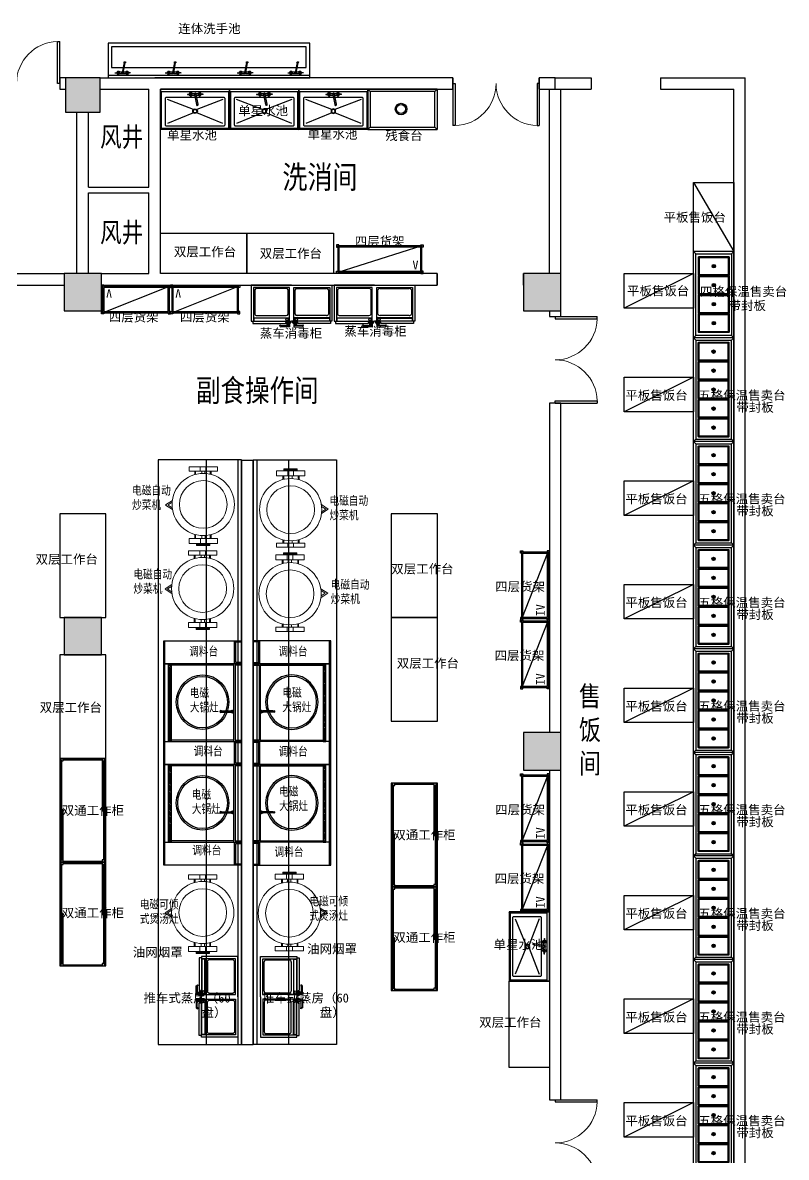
# Model space of a CAD drawing. Extents: x 1158414 to 1597620, y -840005 to -760676.
# Drawn here: x 1191752 to 1205006, y -804482 to -784775 of the extents above; entities that cross this region are included whole.
import ezdxf

# ---------------------------------------------------------------- set-up
doc = ezdxf.new("R2010")
doc.units = 0
doc.header["$LTSCALE"] = 1000
doc.linetypes.add('DASH', pattern=[0.35, 0.25, -0.1])
doc.linetypes.add('DIVIDE', pattern=[31.75, 12.7, -6.35, 0, -6.35, 0, -6.35])
for name, color, linetype in [('COLUMN', 2, 'Continuous'), ('CURTWALL', 4, 'Continuous'), ('PUB_HATCH', 8, 'Continuous'), ('PUB_STRM', 4, 'Continuous'), ('PUB_TEXT', 7, 'Continuous'), ('WALL', 6, 'Continuous'), ('WINDOW', 4, 'Continuous'), ('WS_厨房设备', 1, 'Continuous'), ('产品名称', 7, 'Continuous'), ('厨房设备', 7, 'Continuous'), ('家具内线', 8, 'Continuous'), ('新设备', 4, 'Continuous')]:
    doc.layers.add(name, color=color, linetype=linetype)
doc.styles.get("Standard").update_dxf_attribs({"font": '', "width": 0.8})
doc.styles.add('WMF-宋体1', font='')
doc.styles.get('Standard').set_extended_font_data('SimSun')
doc.styles.get('WMF-宋体1').set_extended_font_data('SimSun')

# ---------------------------------------------------------------- blocks, each defined once
blk = doc.blocks.new('Custom_15')
at = {"linetype": 'Continuous'}
for p, q in [((0, 0), (0, 630)), ((0, 630), (700, 630)), ((1400, 630), (700, 630)), ((1400, 0), (1400, 630)), ((700, 0), (0, 0)), ((700, 0), (1400, 0))]:
    blk.add_line(p, q, dxfattribs=at)
for p, q in [((25, 670), (591, 670)), ((25, 630), (25, 670)), ((25, 670), (300, 670)), ((1375, 670), (809, 670)), ((1375, 670), (1100, 670)), ((1375, 630), (1375, 670))]:
    blk.add_line(p, q)
at = {"color": 252, "linetype": 'Continuous'}
for p, q in [((40, 570), (40, 630)), ((45, 575), (45, 625)), ((45, 625), (655, 625)), ((655, 625), (655, 575)), ((660, 630), (660, 570)), ((740, 630), (740, 570)), ((745, 625), (745, 575)), ((1355, 625), (745, 625)), ((1355, 575), (1355, 625)), ((1360, 570), (1360, 630)), ((40, 40), (40, 570)), ((40, 570), (660, 570)), ((655, 575), (45, 575)), ((60, 84), (60, 506)), ((96, 530), (604, 530)), ((640, 506), (640, 84)), ((660, 570), (660, 40)), ((740, 570), (740, 40)), ((1360, 570), (740, 570)), ((745, 575), (1355, 575)), ((760, 506), (760, 84)), ((1304, 530), (796, 530)), ((1340, 84), (1340, 506)), ((1360, 40), (1360, 570)), ((660, 40), (40, 40)), ((604, 60), (96, 60)), ((640, 84), (640, 84)), ((740, 40), (1360, 40)), ((760, 84), (760, 84)), ((796, 60), (1304, 60))]:
    blk.add_line(p, q, dxfattribs=at)
at = {"color": 252}
for p, q in [((508, 723), (493, 698)), ((495, 695), (505, 695)), ((507, 696), (512, 703)), ((661, 724), (510, 724)), ((514, 704), (661, 704)), ((591, 650), (591, 670)), ((591, 650), (683, 650)), ((626, 658), (598, 658)), ((598, 658), (598, 650)), ((612, 678), (612, 663)), ((612, 678), (626, 677)), ((612, 663), (626, 663)), ((621, 704), (621, 677)), ((660, 692), (622, 692)), ((622, 692), (622, 689)), ((622, 689), (626, 684)), ((656, 680), (626, 680)), ((641, 630), (641, 650)), ((656, 684), (660, 689)), ((670, 673), (656, 674)), ((656, 663), (670, 663)), ((683, 658), (656, 658)), ((660, 689), (660, 692)), ((661, 704), (661, 724)), ((661, 674), (661, 704)), ((670, 663), (670, 673)), ((683, 630), (683, 658)), ((717, 630), (717, 658)), ((717, 658), (744, 658)), ((809, 650), (717, 650)), ((730, 673), (744, 674)), ((730, 663), (730, 673)), ((744, 663), (730, 663)), ((739, 724), (890, 724)), ((739, 704), (739, 724)), ((739, 674), (739, 704)), ((886, 704), (739, 704)), ((740, 689), (740, 692)), ((740, 692), (778, 692)), ((744, 684), (740, 689)), ((744, 680), (774, 680)), ((759, 630), (759, 650)), ((778, 689), (774, 684)), ((788, 678), (774, 677)), ((788, 663), (774, 663)), ((774, 658), (802, 658)), ((778, 692), (778, 689)), ((779, 704), (779, 677)), ((788, 678), (788, 663)), ((802, 658), (802, 650)), ((809, 650), (809, 670)), ((893, 696), (888, 703)), ((892, 723), (907, 698)), ((905, 695), (895, 695))]:
    blk.add_line(p, q, dxfattribs=at)
for points in [[(626, 684), (626, 658)], [(656, 658), (656, 684)], [(744, 658), (744, 684)], [(774, 684), (774, 658)]]:
    blk.add_lwpolyline(points, dxfattribs=at)
at = {"color": 252, "linetype": 'Continuous'}
for centre in [(620, 600), (780, 600)]:
    blk.add_circle(centre, 20, dxfattribs=at)
at = {"color": 252}
for centre, radius, start, end in [((495, 697), 2, 148.483, 270), ((505, 697), 2, 270, 324.0966), ((510, 722), 2, 90, 148.483), ((514, 702), 2, 90, 144.0966), ((886, 702), 2, 35.9034, 90), ((890, 722), 2, 31.517, 90), ((895, 697), 2, 215.9034, 270), ((905, 697), 2, 270, 31.517), ((92, 498), 32.6, 82.0836, 165.2965), ((604, 491), 38.6, 22.2016, 90.4183), ((796, 491), 38.6, 89.5817, 157.7984), ((1308, 498), 32.6, 14.7035, 97.9164), ((95, 98), 38.1, 201.729, 270.8909), ((606, 96), 36.5, 267.3243, 340.0558), ((794, 96), 36.5, 199.9442, 272.6757), ((1305, 98), 38.1, 269.1091, 338.271)]:
    blk.add_arc(centre, radius, start, end, dxfattribs=at)
blk = doc.blocks.new('*U39')
at = {"linetype": 'Continuous'}
for p, q in [((0, 0), (0, 800)), ((0, 800), (1800, 800)), ((1800, 800), (1800, 0)), ((1800, 0), (0, 0))]:
    blk.add_line(p, q, dxfattribs=at)
at = {"color": 1, "linetype": 'Continuous'}
blk.add_line((0, 800), (1800, 800), dxfattribs=at)
at = {"color": 2, "linetype": 'Continuous'}
for p, q in [((900, 800), (900, 730)), ((900, 0), (900, 70))]:
    blk.add_line(p, q, dxfattribs=at)
at = {"color": 252}
for p, q in [((0, 780), (40, 780)), ((0, 780), (1800, 780)), ((40, 740), (0, 740)), ((20, 60), (20, 740)), ((40, 780), (40, 740)), ((40, 778), (910, 778)), ((40, 778), (40, 760)), ((910, 760), (40, 760)), ((890, 740), (890, 758)), ((890, 758), (1760, 758)), ((1760, 740), (890, 740)), ((910, 778), (910, 760)), ((1760, 740), (1760, 780)), ((1800, 740), (1760, 740)), ((1780, 60), (1780, 740)), ((0, 60), (40, 60)), ((40, 20), (0, 20)), ((1800, 20), (0, 20)), ((40, 60), (40, 20)), ((40, 40), (40, 58)), ((40, 58), (910, 58)), ((910, 40), (40, 40)), ((890, 20), (890, 38)), ((890, 38), (1760, 38)), ((1760, 20), (890, 20)), ((910, 58), (910, 40)), ((1760, 20), (1760, 60)), ((1760, 60), (1800, 60)), ((1760, 38), (1760, 20)), ((1800, 20), (1760, 20))]:
    blk.add_line(p, q, dxfattribs=at)
at = {"color": 18, "linetype": 'Continuous'}
for p, q in [((0, 20), (0, 60)), ((1800, 60), (1800, 20))]:
    blk.add_line(p, q, dxfattribs=at)
blk = doc.blocks.new('*U42')
at = {"linetype": 'Continuous'}
for p, q in [((0, 0), (0, 800)), ((0, 800), (1800, 800)), ((1800, 800), (1800, 0)), ((1800, 0), (0, 0))]:
    blk.add_line(p, q, dxfattribs=at)
blk = doc.blocks.new('水龙头')
at = {"color": 252}
for p, q in [((-136, -15), (-90, -14)), ((-136, -18), (-90, -19)), ((-52, -2), (-4, -2)), ((-52, -31), (-6, -31)), ((4, -2), (51, -2)), ((12, -31), (51, -31)), ((23, -194), (26, -209)), ((49, -204), (46, -189)), ((136, -15), (90, -14)), ((136, -18), (90, -19))]:
    blk.add_line(p, q, dxfattribs=at)
for points in [[(13, -7), (0, 0), (-14, -8), (-14, -25), (-7, -29)], [(11, -26), (13, -25), (13, -7)]]:
    blk.add_lwpolyline(points, dxfattribs=at)
blk.add_lwpolyline([(26, -194), (-9, -18, -1.00756), (9, -15), (43, -190)], format="xyb", dxfattribs=at)
for centre in [(-78, -16), (77, -16)]:
    blk.add_circle(centre, 10.9, dxfattribs=at)
for centre, radius, start, end in [((-78, -16), 27.5, 36.2116, 175.3449), ((77, -16), 27.5, 4.6931, 143.7884), ((-136, -16), 1, 91.3387, 171.564), ((-132, -16), 4.53, 171.564, 188.436), ((-136, -17), 1, 188.436, 268.6613), ((-78, -16), 27.5, 184.6551, 323.7884), ((-78, -16), 16, 189.0003, 170.9997), ((-77, -16), 12.9, 168.3562, 191.6438), ((-52, 3), 5, 216.2116, 270), ((-52, -36), 5, 90, 143.7884), ((51, 3), 5, 270, 323.7884), ((51, -36), 5, 36.2116, 90), ((77, -16), 27.5, 216.2116, 355.3069), ((77, -16), 16, 9.0664, 350.9336), ((77, -16), 12.9, 348.3562, 11.6438), ((136, -16), 1, 8.436, 88.6613), ((136, -17), 1, 271.3387, 351.564), ((132, -16), 4.53, 351.564, 8.436)]:
    blk.add_arc(centre, radius, start, end, dxfattribs=at)
for centre, start_param, end_param in [((34, -192), 5.611234, 10.096729), ((34, -190), 6.955136, 8.752827), ((37, -206), 0, 3.141593)]:
    blk.add_ellipse(centre, major_axis=(-11.3, -2.2), ratio=0.233596, start_param=start_param, end_param=end_param, dxfattribs=at)
blk = doc.blocks.new('CJT_20205')
at = {"color": 252, "linetype": 'Continuous', "ltscale": 2}
for p, q in [((20, 680), (0, 700)), ((1180, 680), (1200, 700))]:
    blk.add_line(p, q, dxfattribs=at)
at = {"color": 252}
for p, q in [((120, 595), (572, 408)), ((628, 408), (1080, 595)), ((120, 180), (572, 352)), ((628, 352), (1080, 180))]:
    blk.add_line(p, q, dxfattribs=at)
at = {"lineweight": -2}
for points in [[(0, 700), (1200, 700), (1200, 0), (0, 0)], [(0, 0), (1200, 0), (1200, 40), (0, 40)]]:
    blk.add_lwpolyline(points, close=True, dxfattribs=at)
at = {"color": 252, "linetype": 'Continuous', "ltscale": 2}
blk.add_lwpolyline([(20, 40), (20, 680), (1180, 680), (1180, 40)], dxfattribs=at)
at = {"color": 30}
blk.add_lwpolyline([(1100, 635), (100, 635, 0.414214), (80, 615), (80, 160, 0.414214), (100, 140), (1100, 140, 0.414214), (1120, 160), (1120, 615, 0.414214)], format="xyb", close=True, dxfattribs=at)
at = {"color": 252}
for radius in [40, 30]:
    blk.add_circle((600, 380), radius, dxfattribs=at)
at = {"color": 1, "rotation": 180}
blk.add_blockref('水龙头', (596, 70), dxfattribs=at)
blk = doc.blocks.new('*U38')
at = {"linetype": 'Continuous'}
for p, q in [((0, 0), (0, 700)), ((0, 700), (1500, 700)), ((1500, 700), (1500, 0)), ((1500, 0), (0, 0))]:
    blk.add_line(p, q, dxfattribs=at)
blk = doc.blocks.new('*U48')
for p, q in [((20, 20), (20, 480)), ((20, 480), (1180, 480)), ((1180, 480), (1180, 20)), ((1180, 20), (20, 20))]:
    blk.add_line(p, q)
at = {"color": 252, "linetype": 'Continuous', "ltscale": 3}
blk.add_line((20, 480), (1180, 20), dxfattribs=at)
at = {"color": 252}
for p, q in [((40, 40), (40, 460)), ((40, 40), (40, 460)), ((40, 460), (1160, 460)), ((1160, 460), (1160, 40)), ((1160, 40), (40, 40))]:
    blk.add_line(p, q, dxfattribs=at)
for points in [[(40, 480), (40, 500), (0, 500), (0, 460), (20, 460)], [(1160, 480), (1160, 500), (1200, 500), (1200, 460), (1180, 460)], [(40, 20), (40, 0), (0, 0), (0, 40), (20, 40)], [(1160, 20), (1160, 0), (1200, 0), (1200, 40), (1180, 40)]]:
    blk.add_lwpolyline(points, dxfattribs=at)
blk.add_text('IV', height=150).set_placement((66, 80))
blk = doc.blocks.new('Custom_78')
for p, q in [((40, 660), (0, 700)), ((0, 700), (1800, 700)), ((0, 0), (0, 700)), ((0, 700), (40, 660)), ((1800, 700), (1760, 660)), ((1800, 700), (1760, 660)), ((1800, 0), (1800, 700)), ((1800, 0), (0, 0)), ((1760, 40), (1800, 0)), ((1760, 40), (1800, 0))]:
    blk.add_line(p, q)
at = {"color": 253}
for p, q in [((1760, 660), (40, 660)), ((40, 660), (40, 40)), ((1760, 660), (1760, 40)), ((0, 0), (40, 40)), ((40, 40), (0, 0)), ((40, 40), (1760, 40))]:
    blk.add_line(p, q, dxfattribs=at)
at = {"color": 252}
for p, q in [((232, 379), (232, 321)), ((248, 379), (248, 321)), ((562, 379), (562, 321)), ((578, 379), (578, 321)), ((892, 379), (892, 321)), ((908, 379), (908, 321)), ((1222, 379), (1222, 321)), ((1238, 379), (1238, 321)), ((1552, 379), (1552, 321)), ((1568, 379), (1568, 321))]:
    blk.add_line(p, q, dxfattribs=at)
for points in [[(85, 615), (395, 615, -0.414214), (405, 605), (405, 95, -0.414214), (395, 85), (85, 85, -0.414214), (75, 95), (75, 605, -0.414214)], [(100, 600), (380, 600, -0.414214), (390, 590), (390, 110, -0.414214), (380, 100), (100, 100, -0.414214), (90, 110), (90, 590, -0.414214)], [(415, 615), (725, 615, -0.414214), (735, 605), (735, 95, -0.414214), (725, 85), (415, 85, -0.414214), (405, 95), (405, 605, -0.414214)], [(430, 600), (710, 600, -0.414214), (720, 590), (720, 110, -0.414214), (710, 100), (430, 100, -0.414214), (420, 110), (420, 590, -0.414214)], [(745, 615), (1055, 615, -0.414214), (1065, 605), (1065, 95, -0.414214), (1055, 85), (745, 85, -0.414214), (735, 95), (735, 605, -0.414214)], [(760, 600), (1040, 600, -0.414214), (1050, 590), (1050, 110, -0.414214), (1040, 100), (760, 100, -0.414214), (750, 110), (750, 590, -0.414214)], [(1075, 615), (1385, 615, -0.414214), (1395, 605), (1395, 95, -0.414214), (1385, 85), (1075, 85, -0.414214), (1065, 95), (1065, 605, -0.414214)], [(1090, 600), (1370, 600, -0.414214), (1380, 590), (1380, 110, -0.414214), (1370, 100), (1090, 100, -0.414214), (1080, 110), (1080, 590, -0.414214)], [(1405, 615), (1715, 615, -0.414214), (1725, 605), (1725, 95, -0.414214), (1715, 85), (1405, 85, -0.414214), (1395, 95), (1395, 605, -0.414214)], [(1420, 600), (1700, 600, -0.414214), (1710, 590), (1710, 110, -0.414214), (1700, 100), (1420, 100, -0.414214), (1410, 110), (1410, 590, -0.414214)]]:
    blk.add_lwpolyline(points, format="xyb", close=True, dxfattribs=at)
for centre in [(240, 350), (570, 350), (900, 350), (1230, 350), (1560, 350)]:
    blk.add_circle(centre, 30, dxfattribs=at)
blk = doc.blocks.new('*U54')
blk.add_line((0, 40), (3500, 40))
blk.add_lwpolyline([(0, 600), (3500, 600), (3500, 0), (0, 0)], close=True)
at = {"color": 252}
blk.add_lwpolyline([(60, 540), (3440, 540), (3440, 180), (60, 180)], close=True, dxfattribs=at)
at = {"color": 1, "rotation": 180}
for p in [(246, 70), (1121, 70), (2371, 70), (3246, 70)]:
    blk.add_blockref('水龙头', p, dxfattribs=at)
blk = doc.blocks.new('Custom_69')
for p, q in [((20, 20), (20, 480)), ((20, 480), (1180, 480)), ((1180, 480), (1180, 20)), ((1180, 20), (20, 20))]:
    blk.add_line(p, q)
at = {"color": 252, "linetype": 'Continuous', "ltscale": 3}
blk.add_line((20, 480), (1180, 20), dxfattribs=at)
at = {"color": 252}
for p, q in [((40, 40), (40, 460)), ((40, 40), (40, 460)), ((40, 460), (1160, 460)), ((1160, 460), (1160, 40)), ((1160, 40), (40, 40))]:
    blk.add_line(p, q, dxfattribs=at)
for points in [[(40, 480), (40, 500), (0, 500), (0, 460), (20, 460)], [(1160, 480), (1160, 500), (1200, 500), (1200, 460), (1180, 460)], [(40, 20), (40, 0), (0, 0), (0, 40), (20, 40)], [(1160, 20), (1160, 0), (1200, 0), (1200, 40), (1180, 40)]]:
    blk.add_lwpolyline(points, dxfattribs=at)
blk.add_text('V', height=150).set_placement((81, 72))
blk = doc.blocks.new('*U113')
at = {"color": 252, "linetype": 'DIVIDE', "ltscale": 3}
blk.add_line((0, 0), (1200, 600), dxfattribs=at)
at = {"linetype": 'Continuous'}
for p, q in [((0, 0), (0, 600)), ((0, 600), (1200, 600)), ((1200, 600), (1200, 0)), ((1200, 0), (0, 0))]:
    blk.add_line(p, q, dxfattribs=at)
blk = doc.blocks.new('Custom_77')
for p, q in [((40, 660), (0, 700)), ((0, 700), (1500, 700)), ((0, 0), (0, 700)), ((0, 700), (40, 660)), ((1500, 700), (1460, 660)), ((1500, 700), (1460, 660)), ((1500, 0), (1500, 700)), ((0, 0), (40, 40)), ((40, 40), (0, 0)), ((1500, 0), (0, 0)), ((1460, 40), (1500, 0)), ((1460, 40), (1500, 0))]:
    blk.add_line(p, q)
at = {"color": 253}
for p, q in [((40, 660), (1460, 660)), ((40, 40), (40, 660)), ((1460, 660), (1460, 40)), ((1460, 40), (40, 40))]:
    blk.add_line(p, q, dxfattribs=at)
at = {"color": 1}
blk.add_line((40, 660), (40, 660), dxfattribs=at)
at = {"color": 252}
for p, q in [((248, 374), (248, 316)), ((262, 374), (262, 316)), ((578, 374), (578, 316)), ((592, 374), (592, 316)), ((908, 374), (908, 316)), ((922, 374), (922, 316)), ((1238, 374), (1238, 316)), ((1252, 374), (1252, 316))]:
    blk.add_line(p, q, dxfattribs=at)
for points in [[(100, 610), (410, 610, -0.414214), (420, 600), (420, 90, -0.414214), (410, 80), (100, 80, -0.414214), (90, 90), (90, 600, -0.414214)], [(115, 595), (395, 595, -0.414214), (405, 585), (405, 105, -0.414214), (395, 95), (115, 95, -0.414214), (105, 105), (105, 585, -0.414214)], [(430, 610), (740, 610, -0.414214), (750, 600), (750, 90, -0.414214), (740, 80), (430, 80, -0.414214), (420, 90), (420, 600, -0.414214)], [(445, 595), (725, 595, -0.414214), (735, 585), (735, 105, -0.414214), (725, 95), (445, 95, -0.414214), (435, 105), (435, 585, -0.414214)], [(760, 610), (1070, 610, -0.414214), (1080, 600), (1080, 90, -0.414214), (1070, 80), (760, 80, -0.414214), (750, 90), (750, 600, -0.414214)], [(775, 595), (1055, 595, -0.414214), (1065, 585), (1065, 105, -0.414214), (1055, 95), (775, 95, -0.414214), (765, 105), (765, 585, -0.414214)], [(1090, 610), (1400, 610, -0.414214), (1410, 600), (1410, 90, -0.414214), (1400, 80), (1090, 80, -0.414214), (1080, 90), (1080, 600, -0.414214)], [(1105, 595), (1385, 595, -0.414214), (1395, 585), (1395, 105, -0.414214), (1385, 95), (1105, 95, -0.414214), (1095, 105), (1095, 585, -0.414214)]]:
    blk.add_lwpolyline(points, format="xyb", close=True, dxfattribs=at)
for centre in [(255, 345), (585, 345), (915, 345), (1245, 345)]:
    blk.add_circle(centre, 30, dxfattribs=at)
blk = doc.blocks.new('A$C0A1A26EA')
at = {"layer": 'WS_厨房设备', "color": 4, "linetype": 'Continuous', "ltscale": 2}
for p, q in [((20, 680), (0, 700)), ((1180, 680), (1200, 700))]:
    blk.add_line(p, q, dxfattribs=at)
at = {"layer": 'WS_厨房设备', "color": 4}
for p, q in [((572, 408), (120, 595)), ((1080, 595), (628, 408)), ((572, 352), (120, 180)), ((1080, 180), (628, 352))]:
    blk.add_line(p, q, dxfattribs=at)
at = {"layer": 'WS_厨房设备', "color": 4, "lineweight": -2}
for points in [[(1200, 700), (0, 700), (0, 0), (1200, 0)], [(1200, 0), (0, 0), (0, 40), (1200, 40)]]:
    blk.add_lwpolyline(points, close=True, dxfattribs=at)
at = {"layer": 'WS_厨房设备', "color": 4, "linetype": 'Continuous', "ltscale": 2}
blk.add_lwpolyline([(1180, 40), (1180, 680), (20, 680), (20, 40)], dxfattribs=at)
at = {"layer": 'WS_厨房设备', "color": 4}
blk.add_lwpolyline([(100, 635), (1100, 635, -0.414214), (1120, 615), (1120, 160, -0.414214), (1100, 140), (100, 140, -0.414214), (80, 160), (80, 615, -0.414214)], format="xyb", close=True, dxfattribs=at)
for radius in [40, 30]:
    blk.add_circle((600, 380), radius, dxfattribs=at)
at = {"layer": 'WS_厨房设备', "color": 4, "extrusion": (0, 0, -1), "zscale": -1, "rotation": 180}
blk.add_blockref('水龙头', (-604, 70), dxfattribs=at)
blk = doc.blocks.new('*U105')
for p, q in [((20, 20), (20, 480)), ((20, 480), (1480, 480)), ((1480, 480), (1480, 20)), ((1480, 20), (20, 20))]:
    blk.add_line(p, q)
at = {"color": 252, "linetype": 'Continuous', "ltscale": 3}
blk.add_line((20, 480), (1480, 20), dxfattribs=at)
at = {"color": 252}
for p, q in [((40, 40), (40, 460)), ((40, 40), (40, 460)), ((40, 460), (1460, 460)), ((1460, 460), (1460, 40)), ((1460, 40), (40, 40))]:
    blk.add_line(p, q, dxfattribs=at)
for points in [[(40, 480), (40, 500), (0, 500), (0, 460), (20, 460)], [(1460, 480), (1460, 500), (1500, 500), (1500, 460), (1480, 460)], [(40, 20), (40, 0), (0, 0), (0, 40), (20, 40)], [(1460, 20), (1460, 0), (1500, 0), (1500, 40), (1480, 40)]]:
    blk.add_lwpolyline(points, dxfattribs=at)
blk.add_text('V', height=150).set_placement((81, 72))
blk = doc.blocks.new('A$C372E736B')
at = {"layer": 'WS_厨房设备', "color": 4}
for p, q in [((1200, 700), (0, 700)), ((40, 660), (0, 700)), ((0, 700), (0, 0)), ((1160, 660), (40, 660)), ((40, 660), (40, 40)), ((1160, 660), (1200, 700)), ((1160, 40), (1160, 660)), ((1200, 700), (1200, 0)), ((40, 40), (0, 0)), ((40, 40), (1160, 40)), ((40, 40), (40, 40)), ((1200, 0), (1160, 40)), ((0, 0), (1200, 0))]:
    blk.add_line(p, q, dxfattribs=at)
for radius in [100, 80]:
    blk.add_circle((575, 357), radius, dxfattribs=at)
blk = doc.blocks.new('A$C50504982')
at = {"layer": 'WS_厨房设备', "linetype": 'Continuous'}
for p, q in [((0, 1200), (700, 1200)), ((0, 0), (0, 1200)), ((700, 1200), (700, 0)), ((700, 0), (0, 0))]:
    blk.add_line(p, q, dxfattribs=at)
at = {"layer": 'WS_厨房设备', "color": 252, "linetype": 'DIVIDE', "ltscale": 3}
blk.add_line((0, 1200), (700, 0), dxfattribs=at)
blk = doc.blocks.new('$DorLib2D$00000002')
for p, q in [((-0.5, 0), (-0.5, 0.4875)), ((-0.475, 0.4875), (-0.5, 0.4875)), ((-0.475, 0), (-0.475, 0.4875)), ((0.475, 0), (0.475, 0.4875)), ((0.475, 0.4875), (0.5, 0.4875)), ((0.5, 0), (0.5, 0.4875)), ((-0.5, 0), (-0.475, 0)), ((0.5, 0), (0.475, 0))]:
    blk.add_line(p, q)
at = {"lineweight": 13}
for centre, start, end in [((-0.4875, 0), 0, 88.53072), ((0.4875, 0), 91.46928, 180)]:
    blk.add_arc(centre, 0.4875, start, end, dxfattribs=at)
blk = doc.blocks.new('A$C037470AA')
at = {"layer": 'WS_厨房设备', "color": 252}
for p, q in [((837, 10150), (837, 0)), ((1387, 10150), (1387, 0))]:
    blk.add_line(p, q, dxfattribs=at)
blk.add_lwpolyline([(0, 10150), (0, 0), (1450, 0), (1450, 10150)], close=True, dxfattribs=at)
blk = doc.blocks.new('摇摆水嘴')
at = {"color": 252}
for p, q in [((96, 270), (96, 125)), ((116, 270), (116, 125))]:
    blk.add_line(p, q, dxfattribs=at)
blk.add_lwpolyline([(82, 95), (130, 95), (130, 80), (82, 80)], close=True, dxfattribs=at)
blk.add_lwpolyline([(120, 114), (120, 95), (92, 95), (92, 114)], dxfattribs=at)
for centre, radius in [((106, 281), 14.6), ((106, 281), 9.98), ((106, 114), 14.6), ((106, 114), 9.98)]:
    blk.add_circle(centre, radius, dxfattribs=at)
blk = doc.blocks.new('A$C3CDE3A88')
at = {"layer": 'WS_厨房设备'}
h = blk.add_hatch(dxfattribs=at)
h.set_pattern_fill('JIS_LC_20', color=4, angle=90, style=0)
h.set_pattern_definition([(135, (1000, 100), (-14.14214, -14.14214), []), (135, (1000, 100.4), (-14.14214, -14.14214), [])])
h.paths.add_polyline_path([(80, 0), (80, 1200), (120, 1200), (120, 0)])
at = {"layer": 'WS_厨房设备', "color": 4}
for p, q in [((0, 0), (0, 1200)), ((0, 1200), (1250, 1200)), ((10, 0), (10, 1200)), ((20, 0), (20, 1200)), ((1130, 1180), (120, 1180)), ((1130, 1180), (120, 1180)), ((1130, 0), (1130, 1200)), ((1250, 1180), (1150, 1180)), ((1150, 1180), (1150, 21)), ((1250, 1200), (1250, 0)), ((1130, 20), (120, 20)), ((1150, 21), (1250, 21)), ((0, 0), (1250, 0))]:
    blk.add_line(p, q, dxfattribs=at)
blk.add_lwpolyline([(80, 0), (80, 1200), (120, 1200), (120, 0)], close=True, dxfattribs=at)
for radius in [422, 398]:
    blk.add_circle((625, 607), radius, dxfattribs=at)
at = {"layer": 'WS_厨房设备', "color": 4, "xscale": -1, "rotation": 90}
blk.add_blockref('摇摆水嘴', (1210, 563), dxfattribs=at)
blk = doc.blocks.new('A$C7BD75608')
at = {"layer": 'PUB_STRM'}
for p, q in [((0, 0), (0, 400)), ((0, 400), (1350, 400)), ((10, 0), (10, 400)), ((20, 0), (20, 400)), ((1230, 0), (1230, 400)), ((1350, 400), (1350, 0)), ((1250, 20), (1250, 380)), ((1250, 380), (1350, 380)), ((1350, 20), (1250, 20)), ((1350, 0), (0, 0))]:
    blk.add_line(p, q, dxfattribs=at)
blk = doc.blocks.new('wwww')
at = {"lineweight": 20}
for p, q in [((675, 116), (679, 111)), ((675, 116), (711, 116)), ((675, 99), (679, 105)), ((675, 99), (711, 99)), ((675, 89), (679, 84)), ((675, 89), (711, 89)), ((675, 72), (679, 78)), ((675, 72), (711, 72)), ((675, 63), (711, 63)), ((675, 63), (679, 57)), ((675, 45), (679, 51)), ((675, 45), (711, 45)), ((675, 36), (679, 31)), ((675, 36), (711, 36)), ((675, 18), (679, 24)), ((675, 18), (711, 18)), ((675, 10), (711, 10)), ((675, 10), (679, 5)), ((679, 111), (679, 105)), ((679, 111), (707, 111)), ((679, 105), (707, 105)), ((679, 84), (679, 78)), ((679, 84), (707, 84)), ((679, 78), (707, 78)), ((679, 57), (707, 57)), ((679, 57), (679, 51)), ((679, 51), (707, 51)), ((679, 31), (679, 24)), ((679, 31), (707, 31)), ((679, 24), (707, 24)), ((679, 5), (707, 5)), ((679, 5), (679, -2)), ((707, 111), (711, 116)), ((707, 111), (707, 105)), ((707, 105), (711, 99)), ((707, 84), (711, 89)), ((707, 84), (707, 78)), ((707, 78), (711, 72)), ((707, 57), (711, 63)), ((707, 57), (707, 51)), ((707, 51), (711, 45)), ((707, 31), (711, 36)), ((707, 31), (707, 24)), ((707, 24), (711, 18)), ((707, 5), (711, 10)), ((707, 5), (707, -2)), ((675, -8), (679, -2)), ((675, -8), (711, -8)), ((675, -17), (711, -17)), ((675, -17), (679, -22)), ((675, -35), (679, -29)), ((675, -35), (711, -35)), ((675, -44), (679, -49)), ((675, -44), (711, -44)), ((675, -62), (679, -56)), ((675, -62), (711, -62)), ((675, -71), (679, -76)), ((675, -71), (711, -71)), ((675, -88), (679, -83)), ((675, -88), (711, -88)), ((675, -98), (679, -103)), ((675, -98), (711, -98)), ((675, -115), (679, -110)), ((675, -115), (711, -115)), ((679, -2), (707, -2)), ((679, -22), (707, -22)), ((679, -22), (679, -29)), ((679, -29), (707, -29)), ((679, -49), (679, -56)), ((679, -49), (707, -49)), ((679, -56), (707, -56)), ((679, -76), (679, -83)), ((679, -76), (707, -76)), ((679, -83), (707, -83)), ((679, -103), (679, -110)), ((679, -103), (707, -103)), ((679, -110), (707, -110)), ((707, -2), (711, -8)), ((707, -22), (711, -17)), ((707, -22), (707, -29)), ((707, -29), (711, -35)), ((707, -49), (711, -44)), ((707, -49), (707, -56)), ((707, -56), (711, -62)), ((707, -76), (711, -71)), ((707, -76), (707, -83)), ((707, -83), (711, -88)), ((707, -103), (711, -98)), ((707, -103), (707, -110)), ((707, -110), (711, -115)), ((-69, -535), (8, -653)), ((-38, -539), (8, -610)), ((87, -535), (10, -653)), ((57, -537), (10, -610))]:
    blk.add_line(p, q, dxfattribs=at)
for points in [[(-580, -27), (-580, -246), (-654, -246), (-654, 246), (-580, 246), (-580, -57)], [(675, -93), (675, -246), (590, -246), (590, 247), (675, 247), (675, -57)], [(-654, 48), (-580, 48)], [(-580, 137), (-522, 137)], [(-526, 121), (-580, 121)], [(-580, 30), (-539, 30)], [(522, 137), (590, 137)], [(590, 121), (526, 121)], [(539, 31), (590, 31)], [(590, 48), (675, 48)], [(675, -115), (675, 116), (711, 116), (711, -115)], [(-654, -51), (-580, -51)], [(-539, -27), (-580, -27)], [(-580, -132), (-528, -132)], [(-519, -148), (-580, -148)], [(590, -148), (519, -148)], [(524, -132), (590, -132)], [(590, -27), (539, -27)], [(590, -50), (675, -50)], [(711, -105), (711, -115), (675, -115), (675, -106)]]:
    blk.add_lwpolyline(points, dxfattribs=at)
for radius in [540, 414]:
    blk.add_circle((0, 0), radius, dxfattribs=at)

msp = doc.modelspace()

# ---------------------------------------------------------------- hatches: boundary and pattern name
at = {"layer": 'PUB_HATCH'}
for points in [[(1193093.8, -786332.1), (1193093.8, -785732.1), (1192493.8, -785732.1), (1192493.8, -786332.1)], [(1193118.8, -789781.7), (1193118.8, -789131.7), (1192468.8, -789131.7), (1192468.8, -789781.7)], [(1201093.9, -789781.7), (1201093.9, -789131.7), (1200443.9, -789131.7), (1200443.9, -789781.7)], [(1193118.8, -795756.7), (1193118.8, -795106.7), (1192468.8, -795106.7), (1192468.8, -795756.7)], [(1201093.9, -797756.7), (1201093.9, -797106.7), (1200443.9, -797106.7), (1200443.9, -797756.7)]]:
    msp.add_hatch(color=256, dxfattribs=at).paths.add_polyline_path(points)

# ---------------------------------------------------------------- linework, layer by layer
at = {"layer": 'COLUMN'}
for p, q in [((1193093.8, -785732.1), (1192493.8, -785732.1)), ((1192493.8, -785732.1), (1192493.8, -786332.1)), ((1193093.8, -786332.1), (1193093.8, -785732.1)), ((1192493.8, -786332.1), (1193093.8, -786332.1)), ((1193118.8, -789131.7), (1192468.8, -789131.7)), ((1192468.8, -789131.7), (1192468.8, -789781.7)), ((1193118.8, -789781.7), (1193118.8, -789131.7)), ((1201093.9, -789131.7), (1200443.9, -789131.7)), ((1200443.9, -789131.7), (1200443.9, -789781.7)), ((1201093.9, -789781.7), (1201093.9, -789131.7)), ((1192468.8, -789781.7), (1193118.8, -789781.7)), ((1200443.9, -789781.7), (1201093.9, -789781.7)), ((1193118.8, -795106.7), (1192468.8, -795106.7)), ((1192468.8, -795106.7), (1192468.8, -795756.7)), ((1193118.8, -795756.7), (1193118.8, -795106.7)), ((1192468.8, -795756.7), (1193118.8, -795756.7)), ((1201093.9, -797106.7), (1200443.9, -797106.7)), ((1200443.9, -797106.7), (1200443.9, -797756.7)), ((1201093.9, -797756.7), (1201093.9, -797106.7)), ((1200443.9, -797756.7), (1201093.9, -797756.7))]:
    msp.add_line(p, q, dxfattribs=at)
at = {"layer": 'CURTWALL'}
for p, q in [((1202820.6, -785732.1), (1204293.8, -785732.1)), ((1204293.8, -811032.1), (1204293.8, -785732.1)), ((1204093.8, -811032.1), (1204093.8, -785932.1))]:
    msp.add_line(p, q, dxfattribs=at)
at = {"layer": 'WALL'}
for p, q in [((1192493.8, -785732.1), (1192393.8, -785732.1)), ((1192393.8, -785732.1), (1192393.8, -785932.1)), ((1193093.8, -785732.1), (1194043.8, -785732.1)), ((1199218.9, -785732.1), (1194043.8, -785732.1)), ((1199218.9, -785932.1), (1199218.9, -785732.1)), ((1200993.8, -785732.1), (1200718.9, -785732.1)), ((1200718.9, -785732.1), (1200718.9, -785932.1)), ((1200993.8, -785732.1), (1201620.6, -785732.1)), ((1200993.8, -785932.1), (1200993.8, -785732.1)), ((1201620.6, -785732.1), (1201620.6, -785932.1)), ((1202820.6, -785732.1), (1202820.6, -785932.1)), ((1192393.8, -785932.1), (1192493.8, -785932.1)), ((1193093.8, -785932.1), (1193943.8, -785932.1)), ((1193943.8, -787632.1), (1193943.8, -785932.1)), ((1194143.8, -785932.1), (1199218.9, -785932.1)), ((1194143.8, -787682.1), (1194143.8, -785932.1)), ((1200718.9, -785932.1), (1200993.8, -785932.1)), ((1200893.8, -789131.7), (1200893.8, -785932.1)), ((1200893.8, -785932.1), (1201093.8, -785932.1)), ((1201093.8, -785932.1), (1201620.6, -785932.1)), ((1201093.8, -789131.7), (1201093.8, -785932.1)), ((1202820.6, -785932.1), (1204093.8, -785932.1)), ((1192693.8, -787682.1), (1192693.8, -786332.1)), ((1192893.8, -787632.1), (1192893.8, -786332.1)), ((1192893.8, -787632.1), (1193943.8, -787632.1)), ((1192693.8, -789131.7), (1192693.8, -787682.1)), ((1192893.8, -789131.7), (1192893.8, -787732.1)), ((1192893.8, -787732.1), (1193943.8, -787732.1)), ((1193943.8, -789132.1), (1193943.8, -787732.1)), ((1194143.8, -789132.1), (1194143.8, -787682.1)), ((1185893.8, -789132.1), (1192468.8, -789132.1)), ((1193118.8, -789132.1), (1193943.8, -789132.1)), ((1198943.9, -789132.1), (1194143.8, -789132.1)), ((1198943.9, -789332.1), (1198943.9, -789132.1)), ((1185893.8, -789332.1), (1192468.8, -789332.1)), ((1193118.8, -789332.1), (1194043.8, -789332.1)), ((1194043.8, -789332.1), (1198943.9, -789332.1)), ((1200893.8, -789781.7), (1200893.8, -789881.1)), ((1201093.8, -789881.1), (1201093.8, -789781.7)), ((1200893.8, -789881.1), (1201093.8, -789881.1)), ((1201093.8, -791381.1), (1200893.8, -791381.1)), ((1200893.8, -791381.1), (1200893.8, -797106.7)), ((1201093.8, -797106.7), (1201093.8, -791381.1)), ((1195551.3, -792372.4), (1195551.3, -802520.4)), ((1195551.3, -792372.4), (1195751.3, -792372.4)), ((1195751.3, -792372.4), (1195751.3, -802520.4)), ((1200893.8, -797756.7), (1200893.8, -803482.1)), ((1201093.8, -803482.1), (1201093.8, -797756.7)), ((1195551.3, -802520.4), (1195751.3, -802520.4)), ((1200893.8, -803482.1), (1201093.8, -803482.1))]:
    msp.add_line(p, q, dxfattribs=at)
at = {"layer": 'WINDOW', "linetype": 'DASH'}
for p, q in [((1199218.9, -785732.1), (1199218.9, -785932.1)), ((1200718.9, -785932.1), (1200718.9, -785732.1)), ((1198943.9, -789132.1), (1198943.9, -789332.1)), ((1200443.9, -789332.1), (1200443.9, -789132.1))]:
    msp.add_line(p, q, dxfattribs=at)

# ---------------------------------------------------------------- block references
at = {"layer": 'WALL', "xscale": -1, "rotation": 180}
for p in [(1195343.8, -785932.1), (1196543.9, -785932.1)]:
    msp.add_blockref('A$C0A1A26EA', p, dxfattribs=at)
at = {"layer": 'WALL'}
for name, p in [('A$C372E736B', (1197743.8, -786632.1)), ('A$C50504982', (1203393.8, -788748.5)), ('A$C037470AA', (1194101.3, -802520.4))]:
    msp.add_blockref(name, p, dxfattribs=at)
at = {"layer": 'WALL', "xscale": -1}
msp.add_blockref('A$C037470AA', (1197201.3, -802520.4), dxfattribs=at)
at = {"layer": 'WINDOW'}
for p, xscale, yscale, zscale, rotation in [((1191643.8, -785832.1), 1500, 1500, 1500, 359.9999999999632), ((1200993.8, -790631.1), -1500, -1500, -1500, 90), ((1200993.8, -804232.1), -1500, -1500, -1500, 90)]:
    msp.add_blockref('$DorLib2D$00000002', p, dxfattribs=dict(at, xscale=xscale, yscale=yscale, zscale=zscale, rotation=rotation))
at = {"layer": 'WINDOW', "xscale": -1500, "yscale": -1500, "zscale": -1500}
msp.add_blockref('$DorLib2D$00000002', (1199968.9, -785832.1), dxfattribs=at)
at = {"layer": 'WS_厨房设备', "xscale": -1}
for name, p in [('*U54', (1196734.2, -785732.1)), ('*U105', (1198701.1, -789132.1))]:
    msp.add_blockref(name, p, dxfattribs=at)
at = {"layer": 'WS_厨房设备'}
for name, p, rotation in [('CJT_20205', (1195343.8, -785932.1), 180), ('Custom_77', (1204093.8, -790248.5), 90), ('*U113', (1203393.8, -789132.1), 180), ('Custom_15', (1197120, -789332.1), 180), ('Custom_15', (1198558, -789332.1), 180), ('Custom_78', (1204093.8, -792048.5), 90), ('*U113', (1203393.8, -790932.1), 180), ('Custom_78', (1204093.8, -793848.5), 90), ('*U113', (1203393.8, -792732.1), 180), ('*U48', (1200893.8, -795146.9), 90), ('Custom_78', (1204093.8, -795648.5), 90), ('*U113', (1203393.8, -794532.1), 180), ('*U48', (1200893.8, -796346.9), 90), ('Custom_78', (1204093.8, -797448.5), 90), ('*U113', (1203393.8, -796332.1), 180), ('Custom_78', (1204093.8, -799248.5), 90), ('*U48', (1200893.8, -799020.7), 90), ('*U113', (1203393.8, -798132.1), 180), ('*U48', (1200893.8, -800220.7), 90), ('Custom_78', (1204093.8, -801048.5), 90), ('*U113', (1203393.8, -799932.1), 180), ('Custom_15', (1195882, -800993.5), 270), ('Custom_78', (1204093.8, -802848.5), 90), ('*U38', (1200893.8, -802920.7), 90.00000000000001), ('*U113', (1203393.8, -801732.1), 180), ('Custom_78', (1204093.8, -804648.5), 90), ('*U113', (1203393.8, -803532.1), 180)]:
    msp.add_blockref(name, p, dxfattribs=dict(at, rotation=rotation))
for p in [(1194143.8, -789132.1), (1195643.8, -789132.1)]:
    msp.add_blockref('*U38', p, dxfattribs=at)
at = {"layer": 'WS_厨房设备', "xscale": -1}
for name, p, rotation in [('Custom_69', (1193118.8, -789332.1), 180), ('Custom_69', (1194318.8, -789332.1), 180), ('*U42', (1192393.8, -795106.7), 270), ('*U42', (1198149.3, -795106.7), 270), ('*U42', (1198149.3, -796906.7), 270), ('*U42', (1192393.8, -797556.7), 270), ('*U39', (1192393.8, -799356.7), 270), ('*U39', (1198149.3, -799782.4), 270), ('*U39', (1192393.8, -801156.7), 270), ('*U39', (1198149.3, -801582.4), 270), ('CJT_20205', (1200893.8, -800220.7), 90), ('Custom_15', (1195486.7, -800993.5), 90)]:
    msp.add_blockref(name, p, dxfattribs=dict(at, rotation=rotation))
at = {"layer": '厨房设备'}
for p in [(1194198.9, -795909), (1194198.9, -797659), (1194198.9, -799409)]:
    msp.add_blockref('A$C7BD75608', p, dxfattribs=at)
at = {"layer": '厨房设备', "xscale": -1}
for p in [(1197098.9, -795909), (1197098.9, -797659), (1197098.9, -799409)]:
    msp.add_blockref('A$C7BD75608', p, dxfattribs=at)
at = {"layer": '厨房设备', "yscale": 1.125, "zscale": 1.08}
for p, xscale in [((1194198.9, -797259), 1.080000000074506), ((1197098.9, -797259), -1.080000000074506), ((1194198.9, -799009), 1.080000000074506), ((1197098.9, -799009), -1.080000000074506)]:
    msp.add_blockref('A$C3CDE3A88', p, dxfattribs=dict(at, xscale=xscale))
at = {"layer": '新设备'}
for p, rotation in [((1194885.2, -793143.4), 270), ((1196402.6, -793233.6), 90), ((1194875.3, -794603.3), 270), ((1196392.7, -794693.5), 90), ((1194876.7, -800230.4), 270), ((1196381, -800242.2), 90)]:
    msp.add_blockref('wwww', p, dxfattribs=dict(at, rotation=rotation))

# ---------------------------------------------------------------- texts
at = {"layer": 'PUB_TEXT', "linetype": 'DASH', "width": 0.8}
for p in [(1193095.6, -786928.2), (1193095.6, -788588.8)]:
    msp.add_text('风井', height=341.77, dxfattribs=at).set_placement(p)
at = {"layer": 'PUB_TEXT', "width": 0.8}
msp.add_text('洗消间', height=398.73, dxfattribs=at).set_placement((1196259.5, -787655.9))
at = {"layer": 'WALL', "color": 0, "insert": (1194760.2, -790967.6), "char_height": 390, "width": 3156, "attachment_point": 1}
msp.add_mtext('副食操作间', dxfattribs=at)
at = {"layer": 'WALL', "insert": (1201407.1, -796297.8), "char_height": 350, "width": 404.548, "attachment_point": 1}
msp.add_mtext('{\\C0;售饭间}', dxfattribs=at)
at = {"layer": '产品名称', "color": 7, "lineweight": 0, "style": 'WMF-宋体1'}
for s, p in [('连体洗手池', (1194451.9, -784957.1)), ('单星水池', (1195492.5, -786383.2)), ('单星水池', (1194258, -786805.1)), ('单星水池', (1196696.5, -786791.2)), ('残食台', (1198045.4, -786816.1)), ('平板售饭台', (1202876.5, -788234)), ('双层工作台', (1194376.1, -788832.3)), ('四层货架', (1197515.2, -788652.1)), ('双层工作台', (1195865.9, -788862.2)), ('平板售饭台', (1202240.7, -789512)), ('四格保温售卖台', (1203508.6, -789523.5)), ('带封板', (1204003.2, -789767.2)), ('四层货架', (1193246, -789966.3)), ('四层货架', (1194480.3, -789966.3)), ('蒸车消毒柜', (1197335.5, -790212.9)), ('蒸车消毒柜', (1195867.6, -790249.1)), ('平板售饭台', (1202212.6, -791326.1)), ('五格保温售卖台', (1203479.2, -791325.7)), ('带封板', (1204139.3, -791533.5)), ('平板售饭台', (1202212.6, -793126.1)), ('五格保温售卖台', (1203479.2, -793125.7)), ('带封板', (1204139.3, -793333.5)), ('双层工作台', (1191976.1, -794173.6)), ('双层工作台', (1198149.3, -794341.5)), ('四层货架', (1199951.9, -794649.4)), ('平板售饭台', (1202212.6, -794926.1)), ('五格保温售卖台', (1203479.2, -794925.7)), ('带封板', (1204139.3, -795133.5)), ('四层货架', (1199941.6, -795845.2)), ('双层工作台', (1198244.4, -795979.7)), ('双层工作台', (1192047.6, -796747.7)), ('平板售饭台', (1202212.6, -796726.1)), ('五格保温售卖台', (1203479.2, -796725.7)), ('带封板', (1204139.3, -796933.5)), ('双通工作柜', (1192429.7, -798535.4)), ('四层货架', (1199951.9, -798523.3)), ('平板售饭台', (1202212.6, -798526.1)), ('五格保温售卖台', (1203479.2, -798525.7)), ('带封板', (1204139.3, -798733.5)), ('双通工作柜', (1198185.2, -798961.1)), ('四层货架', (1199941.6, -799719)), ('双通工作柜', (1192429.7, -800315.4)), ('平板售饭台', (1202212.6, -800326.1)), ('五格保温售卖台', (1203479.2, -800325.7)), ('带封板', (1204139.3, -800533.5)), ('双通工作柜', (1198185.2, -800741.1)), ('油网烟罩', (1193663.1, -800999.1)), ('油网烟罩', (1196688.7, -800939.4)), ('单星水池', (1199926.2, -800865.6)), ('推车式蒸房（60', (1193848, -801793.5)), ('推车式蒸房（60', (1195900.9, -801793.5)), ('盘）', (1194856.7, -802043.5)), ('盘）', (1196909.6, -802043.5)), ('双层工作台', (1199675.5, -802216.3)), ('平板售饭台', (1202212.6, -802126.1)), ('五格保温售卖台', (1203479.2, -802125.7)), ('带封板', (1204139.3, -802333.5)), ('平板售饭台', (1202212.6, -803926.1)), ('五格保温售卖台', (1203479.2, -803925.7)), ('带封板', (1204139.3, -804133.5))]:
    msp.add_text(s, height=158.49, dxfattribs=at).set_placement(p)
at = {"layer": '家具内线', "color": 1, "char_height": 150, "attachment_point": 1, "rotation": 0.00477}
for s, insert, width in [('电磁自动炒菜机', (1193650.4, -792823.8), 674.974), ('电磁自动炒菜机', (1197076.3, -793002), 674.974), ('电磁自动炒菜机', (1193672.7, -794280.5), 674.974), ('电磁自动炒菜机', (1197098.7, -794458.7), 674.974), ('调料台', (1194640.4, -795618.2), 609.009), ('调料台', (1196190.4, -795618.2), 609.009), ('电磁\\P大锅灶', (1194651.8, -796340.1), 609.009), ('电磁\\P大锅灶', (1196258.8, -796335.5), 609.009), ('调料台', (1194720.5, -797350.9), 609.009), ('调料台', (1196195, -797356.7), 609.009), ('电磁\\P大锅灶', (1194686.2, -798106.1), 609.009), ('电磁\\P大锅灶', (1196202.5, -798053.4), 609.009), ('调料台', (1194695.7, -799072), 609.009), ('调料台', (1196121.7, -799101.1), 609.009), ('电磁可倾式煲汤灶', (1193785.1, -800013.2), 674.974), ('电磁可倾式煲汤灶', (1196726.6, -799958.3), 674.974)]:
    msp.add_mtext(s, dxfattribs=dict(at, insert=insert, width=width))

doc.saveas('drawing.dxf')
